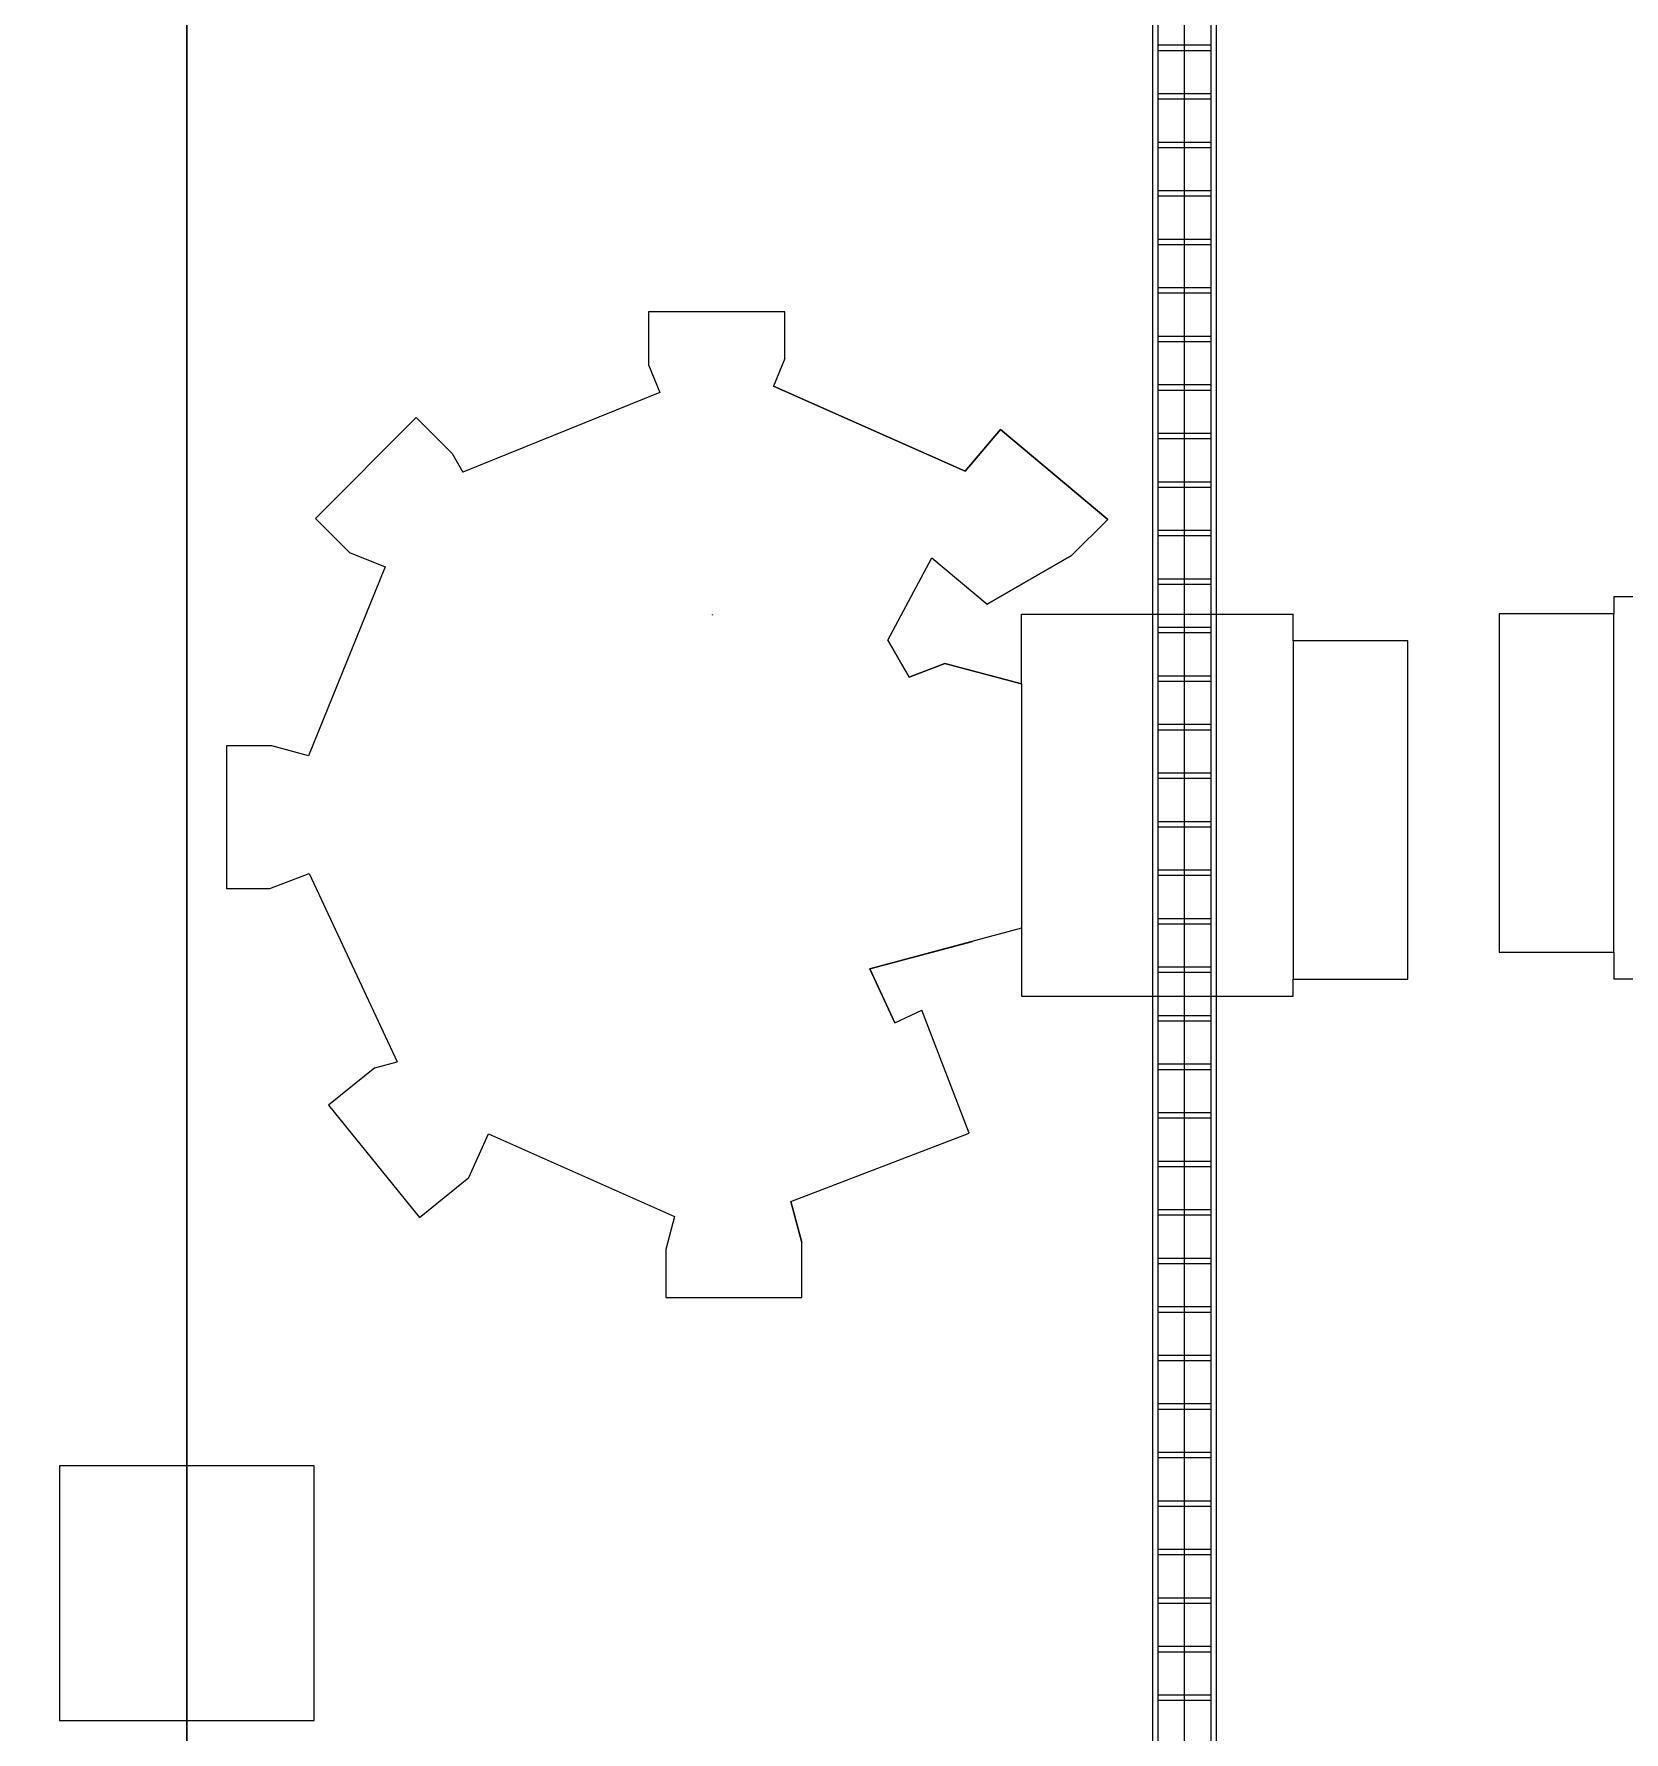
# Model space of a CAD drawing. Header units: millimetres. Extents: x 0 to 154200, y 0 to 64595.
# Drawn here: x 47280 to 54770, y 24145 to 32145 of the extents above; entities that cross this region are included whole.
import ezdxf

# ---------------------------------------------------------------- set-up
doc = ezdxf.new("R2010")
doc.units = ezdxf.units.MM
doc.layers.add('Column', color=1, linetype='Continuous')
doc.layers.add('E-CABL-TRAY', color=4, linetype='Continuous', lineweight=9)
doc.layers.add('Floor', color=7, linetype='Continuous', lineweight=9)
doc.layers.add('Equipment', color=7, linetype='Continuous', true_color=0xffffff)

# ---------------------------------------------------------------- blocks, each defined once
blk = doc.blocks.new('Main_ETCH')
at = {"layer": 'Equipment', "lineweight": -3}
for points in [[(3495.8, 3220, 0), (2855.8, 3220, 0)], [(2855.8, 3220, 0), (2855.8, 2960.7, 0)], [(3495.8, 2993.3, 0), (3495.8, 3220, 0)], [(2907.6, 2767.5, 0), (2855.8, 2960.7, 0)], [(2855.8, 2960.7, 0), (2907.6, 2767.5, 0)], [(3454.4, 2838.8, 0), (3495.8, 2993.3, 0)], [(3454.4, 2838.8, 0), (3495.8, 2993.3, 0)], [(4331.4, 2448.3, 0), (3454.4, 2838.8, 0)], [(4331.4, 2448.3, 0), (3454.4, 2838.8, 0)], [(4656.1, 2843, 0), (4423.2, 2654.4, 0)], [(4656.1, 2843, 0), (4423.2, 2654.4, 0)], [(5084.1, 2314.6, 0), (4656.1, 2843, 0)], [(5084.1, 2314.6, 0), (4656.1, 2843, 0)], [(5084.1, 2314.6, 0), (4656.1, 2843, 0)], [(2907.6, 2767.5, 0), (2067.4, 2445, 0)], [(2907.6, 2767.5, 0), (2067.4, 2445, 0)], [(4423.2, 2654.4, 0), (4331.4, 2448.3, 0)], [(4423.2, 2654.4, 0), (4331.4, 2448.3, 0)], [(4423.2, 2654.4, 0), (4331.4, 2448.3, 0)], [(2067.4, 2445, 0), (2289.6, 1866.1, 0)], [(2067.4, 2445, 0), (2289.6, 1866.1, 0)], [(4866.5, 2138.4, 0), (5084.1, 2314.6, 0)], [(4866.5, 2138.4, 0), (5084.1, 2314.6, 0)], [(4866.5, 2138.4, 0), (4760.9, 2110.1, 0)], [(4866.5, 2138.4, 0), (4760.9, 2110.1, 0)], [(5175.1, 1221.9, 0), (4760.9, 2110.1, 0)], [(5175.1, 1221.9, 0), (4760.9, 2110.1, 0)], [(2416.5, 1925.3, 0), (2289.6, 1866.1, 0)], [(2416.5, 1925.3, 0), (2289.6, 1866.1, 0)], [(2534.8, 1671.5, 0), (2416.5, 1925.3, 0)], [(2416.5, 1925.3, 0), (2534.8, 1671.5, 0)], [(2534.8, 1671.5, 0), (2416.5, 1925.3, 0)], [(1820, 1800, 0), (540, 1800, 0)], [(540, 1800, 0), (540, 1720, 0)], [(1820, 329.5, 0), (1820, 1800, 0)], [(0, 1720, 0), (0, 127, 0)], [(540, 1720, 0), (0, 1720, 0)], [(540, 127, 0), (540, 1720, 0)], [(1820, 1480, 0), (2534.8, 1671.5, 0)], [(2534.8, 1671.5, 0), (2051.8, 1542.1, 0)], [(5361.8, 1293.6, 0), (5175.1, 1221.9, 0)], [(5361.8, 1293.6, 0), (5175.1, 1221.9, 0)], [(5565.8, 1293.6, 0), (5361.8, 1293.6, 0)], [(5565.8, 621.4, 0), (5565.8, 1293.6, 0)], [(4818.5, -222.1, 0), (5178.2, 668, 0)], [(4818.5, -222.1, 0), (5178.2, 668, 0)], [(5178.2, 668, 0), (5352, 621.4, 0)], [(5178.2, 668, 0), (5352, 621.4, 0)], [(5352, 621.4, 0), (5565.8, 621.4, 0)], [(2181.4, 232.6, 0), (1820, 329.5, 0)], [(1820, 329.5, 0), (2181.4, 232.6, 0)], [(1820, 329.5, 0), (2181.4, 232.6, 0)], [(1820, 329.5, 0), (1820, 0, 0)], [(2181.4, 232.6, 0), (2349.5, 297.1, 0)], [(2349.5, 297.1, 0), (2181.4, 232.6, 0)], [(2449.5, 123.9, 0), (2349.5, 297.1, 0)], [(2349.5, 297.1, 0), (2449.5, 123.9, 0)], [(0, 127, 0), (540, 127, 0)], [(540, 127, 0), (540, 0, 0)], [(2449.5, 123.9, 0), (2242.9, -264.6, 0)], [(2449.5, 123.9, 0), (2242.9, -264.6, 0)], [(1820, 0, 0), (540, 0, 0)], [(3276.2, 3.2, 0), (3275.9, 5, 0)], [(3276.2, 3.2, 0), (3276.4, 1.8, 0)], [(1982.4, -46, 0), (1584.1, -276, 0)], [(1584.1, -276, 0), (1982.4, -46, 0)], [(2242.9, -264.6, 0), (1982.4, -46, 0)], [(2242.9, -264.6, 0), (1982.4, -46, 0)], [(4985.4, -289.6, 0), (4818.5, -222.1, 0)], [(4985.4, -289.6, 0), (4818.5, -222.1, 0)], [(4985.4, -289.6, 0), (4818.5, -222.1, 0)], [(1584.1, -276, 0), (1414.4, -445.7, 0)], [(1584.1, -276, 0), (1414.4, -445.7, 0)], [(5146.2, -450.3, 0), (4985.4, -289.6, 0)], [(5146.2, -450.3, 0), (4985.4, -289.6, 0)], [(1919.9, -870, 0), (1414.4, -445.7, 0)], [(1414.4, -445.7, 0), (1919.9, -870, 0)], [(4671.3, -925.3, 0), (5146.2, -450.3, 0)], [(4671.3, -925.3, 0), (5146.2, -450.3, 0)], [(2085.8, -672.3, 0), (1919.9, -870, 0)], [(1919.9, -870, 0), (2085.8, -672.3, 0)], [(2085.8, -672.3, 0), (1919.9, -870, 0)], [(2085.8, -672.3, 0), (2988.3, -1074.1, 0)], [(2988.3, -1074.1, 0), (2085.8, -672.3, 0)], [(3524.4, -1043.6, 0), (4451.6, -668.9, 0)], [(3524.4, -1043.6, 0), (4451.6, -668.9, 0)], [(4501.6, -755.5, 0), (4451.6, -668.9, 0)], [(4501.6, -755.5, 0), (4671.3, -925.3, 0)], [(4671.3, -925.3, 0), (4501.6, -755.5, 0)], [(2935.8, -1203.9, 0), (2988.3, -1074.1, 0)], [(3576.8, -1173.4, 0), (3524.4, -1043.6, 0)], [(3576.8, -1173.4, 0), (3524.4, -1043.6, 0)], [(3576.8, -1423.9, 0), (3576.8, -1173.4, 0)], [(2935.8, -1203.9, 0), (2935.8, -1423.9, 0)], [(2935.8, -1423.9, 0), (3576.8, -1423.9, 0)]]:
    blk.add_polyline3d(points, dxfattribs=at)

msp = doc.modelspace()

# ---------------------------------------------------------------- linework, layer by layer
at = {"layer": 'Column'}
msp.add_lwpolyline([(47400, 24800), (47400, 24200), (48600, 24200), (48600, 25400), (47400, 25400), (47400, 24800)], dxfattribs=at)
at = {"layer": 'E-CABL-TRAY'}
for p, q in [((52550, 9218.7018), (52550, 55818.7018)), ((52575.4, 9218.7018), (52575.4, 55818.7018)), ((52700, 9218.7018), (52700, 55818.7018)), ((52824.6, 9218.7018), (52824.6, 55818.7018)), ((52850, 9218.7018), (52850, 55818.7018)), ((52824.6, 32091.4018), (52575.4, 32091.4018)), ((52824.6, 32066.0018), (52575.4, 32066.0018)), ((52824.6, 31862.8018), (52575.4, 31862.8018)), ((52824.6, 31837.4018), (52575.4, 31837.4018)), ((52824.6, 31634.2018), (52575.4, 31634.2018)), ((52824.6, 31608.8018), (52575.4, 31608.8018)), ((52824.6, 31405.6018), (52575.4, 31405.6018)), ((52824.6, 31380.2018), (52575.4, 31380.2018)), ((52824.6, 31177.0018), (52575.4, 31177.0018)), ((52824.6, 31151.6018), (52575.4, 31151.6018)), ((52824.6, 30948.4018), (52575.4, 30948.4018)), ((52824.6, 30923.0018), (52575.4, 30923.0018)), ((52824.6, 30719.8018), (52575.4, 30719.8018)), ((52824.6, 30694.4018), (52575.4, 30694.4018)), ((52824.6, 30491.2018), (52575.4, 30491.2018)), ((52824.6, 30465.8018), (52575.4, 30465.8018)), ((52824.6, 30262.6018), (52575.4, 30262.6018)), ((52824.6, 30237.2018), (52575.4, 30237.2018)), ((52824.6, 30034.0018), (52575.4, 30034.0018)), ((52824.6, 30008.6018), (52575.4, 30008.6018)), ((52824.6, 29805.4018), (52575.4, 29805.4018)), ((52824.6, 29780.0018), (52575.4, 29780.0018)), ((52824.6, 29576.8018), (52575.4, 29576.8018)), ((52824.6, 29551.4018), (52575.4, 29551.4018)), ((52824.6, 29348.2018), (52575.4, 29348.2018)), ((52824.6, 29322.8018), (52575.4, 29322.8018)), ((52824.6, 29119.6018), (52575.4, 29119.6018)), ((52824.6, 29094.2018), (52575.4, 29094.2018)), ((52824.6, 28891.0018), (52575.4, 28891.0018)), ((52824.6, 28865.6018), (52575.4, 28865.6018)), ((52824.6, 28662.4018), (52575.4, 28662.4018)), ((52824.6, 28637.0018), (52575.4, 28637.0018)), ((52824.6, 28433.8018), (52575.4, 28433.8018)), ((52824.6, 28408.4018), (52575.4, 28408.4018)), ((52824.6, 28205.2018), (52575.4, 28205.2018)), ((52824.6, 28179.8018), (52575.4, 28179.8018)), ((52824.6, 27976.6018), (52575.4, 27976.6018)), ((52824.6, 27951.2018), (52575.4, 27951.2018)), ((52824.6, 27748.0018), (52575.4, 27748.0018)), ((52824.6, 27722.6018), (52575.4, 27722.6018)), ((52824.6, 27519.4018), (52575.4, 27519.4018)), ((52824.6, 27494.0018), (52575.4, 27494.0018)), ((52824.6, 27290.8018), (52575.4, 27290.8018)), ((52824.6, 27265.4018), (52575.4, 27265.4018)), ((52824.6, 27062.2018), (52575.4, 27062.2018)), ((52824.6, 27036.8018), (52575.4, 27036.8018)), ((52824.6, 26833.6018), (52575.4, 26833.6018)), ((52824.6, 26808.2018), (52575.4, 26808.2018)), ((52824.6, 26605.0018), (52575.4, 26605.0018)), ((52824.6, 26579.6018), (52575.4, 26579.6018)), ((52824.6, 26376.4018), (52575.4, 26376.4018)), ((52824.6, 26351.0018), (52575.4, 26351.0018)), ((52824.6, 26147.8018), (52575.4, 26147.8018)), ((52824.6, 26122.4018), (52575.4, 26122.4018)), ((52824.6, 25919.2018), (52575.4, 25919.2018)), ((52824.6, 25893.8018), (52575.4, 25893.8018)), ((52824.6, 25690.6018), (52575.4, 25690.6018)), ((52824.6, 25665.2018), (52575.4, 25665.2018)), ((52824.6, 25462.0018), (52575.4, 25462.0018)), ((52824.6, 25436.6018), (52575.4, 25436.6018)), ((52824.6, 25233.4018), (52575.4, 25233.4018)), ((52824.6, 25208.0018), (52575.4, 25208.0018)), ((52824.6, 25004.8018), (52575.4, 25004.8018)), ((52824.6, 24979.4018), (52575.4, 24979.4018)), ((52824.6, 24776.2018), (52575.4, 24776.2018)), ((52824.6, 24750.8018), (52575.4, 24750.8018)), ((52824.6, 24547.6018), (52575.4, 24547.6018)), ((52824.6, 24522.2018), (52575.4, 24522.2018)), ((52824.6, 24319.0018), (52575.4, 24319.0018)), ((52824.6, 24293.6018), (52575.4, 24293.6018))]:
    msp.add_line(p, q, dxfattribs=at)
at = {"layer": 'Floor'}
for points in [[(36000, 9800), (36000, 54800), (48000, 54800), (48000, 9800), (36000, 9800)], [(48000, 9800), (48000, 54800), (60000, 54800), (60000, 9800), (48000, 9800)]]:
    msp.add_lwpolyline(points, dxfattribs=at)

# ---------------------------------------------------------------- block references
at = {"layer": 'Equipment'}
msp.add_blockref('Main_ETCH', (54181.2576, 27692.3619), dxfattribs=at)
at = {"layer": 'Equipment', "rotation": 180}
msp.add_blockref('Main_ETCH', (53752.0705, 29412.216), dxfattribs=at)

doc.saveas('drawing.dxf')
